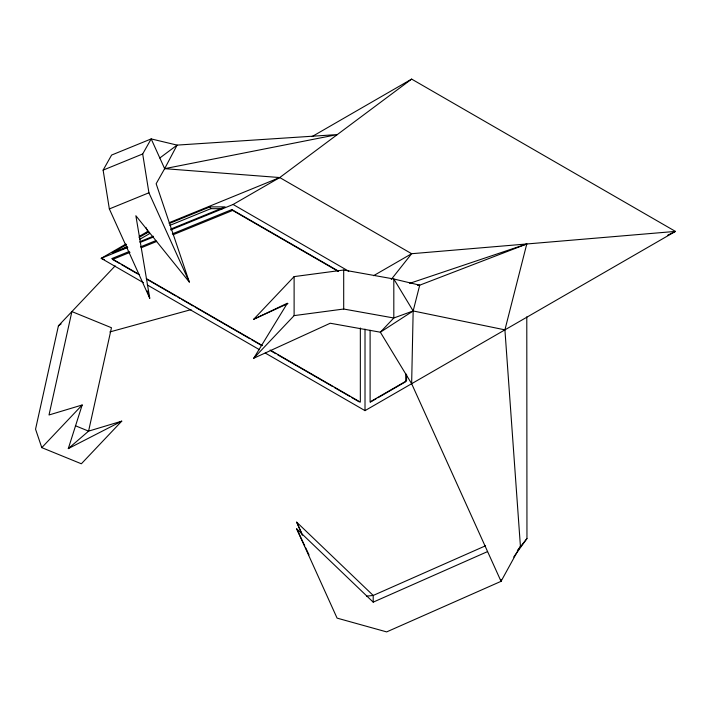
<?xml version="1.0" encoding="UTF-8"?>
<svg xmlns="http://www.w3.org/2000/svg" width="711" height="711" viewBox="0 0 711 711"><rect width="100%" height="100%" fill="white"/><g stroke="black" fill="none" stroke-linecap="round" stroke-linejoin="round"><path stroke-width="1.07" d="M501.051 579.421L501.051 581.331L411.642 383.709L413.162 310.956L419.721 285.182L526.78 243.971L504.917 329.86L520.399 546.092L501.051 581.331L386.66 631.901L337.076 618.117L296.691 528.851L373.204 602.146L487.586 551.576M115.182 265.878L58.426 325.789L35.55 429.195L41.789 447.637L81.356 463.785L121.75 421.152L88.582 431.133L68.3 448.605L82.174 404.994L49.015 414.975L71.891 311.578L111.458 327.735L88.582 431.133L75.393 425.747M312.005 136.619L411.642 79.099L675.45 231.404L411.642 253.711L279.743 177.554L164.65 168.667L177.092 145.106L337.307 134.583L164.65 168.667L156.153 183.731L189.313 282.054L135.872 215.744L149.745 298.211L109.352 208.936L103.122 170.125L111.609 155.06L151.185 138.912L177.092 145.106L159.815 157.993M103.122 170.125L142.689 153.967L151.185 138.912L164.65 168.667M504.917 329.86L413.162 310.956L380.349 332.206L330.233 323.238L253.729 358.246L287.386 303.215L253.729 319.239L294.114 276.606L343.697 270.02L393.814 278.988L419.721 285.182L417.561 285.369M517.377 550.554L526.958 538.538L526.789 316.857M513.689 557.033L526.958 538.538M391.237 279.467L411.642 253.711L373.577 275.69M146.315 233.004L147.835 231.404L145.897 227.44M41.789 447.637L82.174 404.994M253.729 358.246L294.114 315.613L343.697 309.027L393.814 317.995L413.162 310.956L393.814 278.988L393.814 317.995L380.349 332.206L411.642 383.709M170.729 229.946L233.101 204.475L279.743 177.554L411.642 79.099M58.426 325.789L61.11 323.94M125.945 244.042L101.202 258.324L143.409 282.694M139.267 236.345L147.835 231.404M126.585 244.673L112.205 252.974L126.567 247.108M139.045 237.474L148.635 231.937L149.443 233.723L139.854 239.26M122.594 249.223L127.393 246.459M370.262 402.177L376.012 398.853M377.932 397.751L405.732 381.691L405.732 373.995M265.239 353.038L365.01 410.638L675.45 231.404L667.522 235.314M68.3 448.605L121.75 421.152M253.729 319.239L287.955 303.579M485.569 545.781L373.204 595.454L366.609 596.138M109.352 208.936L148.928 192.788L142.689 153.967M169.307 222.641L279.743 177.554M169.129 223.574L210.003 206.883L225.094 206.883L170.702 229.093M169.938 225.36L210.811 208.67L222.667 208.67M139.916 241.66L153.256 236.212M127.784 247.472L101.202 258.324L104.268 259.577M140.058 242.469L153.354 237.039M129.215 251.49L111.76 258.608L139.596 274.677M140.511 246.877L155.905 240.594M172.329 233.883L231.866 209.576L338.294 271.024M130.024 252.343L112.569 259.462L119.288 263.346M141.311 247.73L156.713 241.447M173.137 234.737L232.675 210.429L338.143 271.318M409.634 283.36L526.78 243.971M109.841 331.948L191.046 309.632M233.101 204.475L348.763 271.247M146.315 278.561L262.448 345.608M270.127 350.043L360.344 402.133L360.344 328.002M121.208 264.448L137.525 273.868M147.124 279.414L175.919 296.034M177.839 297.145L179.759 298.256M181.678 299.358L193.196 306.014M195.116 307.116L249.819 338.703M251.738 339.814L261.337 345.35M270.935 350.896L275.735 353.669M277.654 354.771L332.357 386.357M334.277 387.468L349.634 396.329M351.554 397.44L359.233 401.875M147.248 284.915L259.488 349.714M302.371 535.276L296.691 522.158L373.204 595.454L373.204 602.146M231.866 209.576L232.675 210.429M296.691 528.851L304.752 545.861M305.694 547.861L309.018 554.864M210.003 206.883L210.811 208.67M148.928 192.788L189.313 282.054M296.691 522.158L301.677 533.188M147.275 290.888L149.745 298.211M406.541 374.244L406.541 380.838L370.111 401.875L370.111 330.268M365.01 329.104L365.01 410.638M343.697 270.02L343.697 309.027M294.114 276.606L294.114 315.613"/></g></svg>
